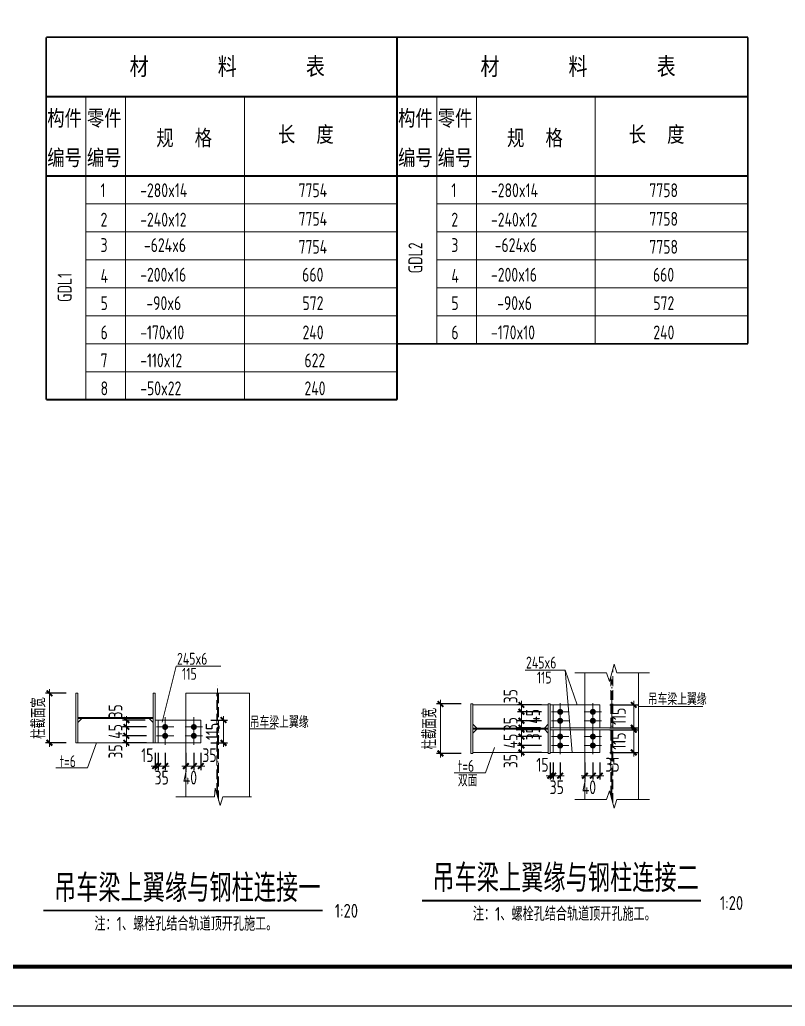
# Model space of a CAD drawing. Extents: x -2746917 to -971774, y -3334247 to -3250358.
# Drawn here: x -1356641 to -1337332, y -3316173 to -3291278 of the extents above; entities that cross this region are included whole.
import ezdxf

# ---------------------------------------------------------------- set-up
doc = ezdxf.new("R2010")
doc.units = 0
doc.header["$LTSCALE"] = 1000
doc.header["$MEASUREMENT"] = 0
doc.header["$PDMODE"] = 35
doc.linetypes.add('DASH', pattern=[0.35, 0.25, -0.1])
doc.linetypes.add('DOTE', pattern=[2.42, 2, -0.2, 0.02, -0.2])
doc.layers.get('0').update_dxf_attribs({"linetype": 'CONTINUOUS'})
doc.layers.get('Defpoints').update_dxf_attribs({"linetype": 'CONTINUOUS'})
for name, color, linetype in [('AXIS', 253, 'DOTE'), ('BEAM_CON', 4, 'CONTINUOUS'), ('COLU', 7, 'CONTINUOUS'), ('DIM', 3, 'CONTINUOUS'), ('NUM', 7, 'CONTINUOUS'), ('PUB_TITLE', 4, 'CONTINUOUS'), ('TEXT', 7, 'CONTINUOUS'), ('THIN', 7, 'CONTINUOUS'), ('轴线__尺寸数字', 4, 'CONTINUOUS')]:
    doc.layers.add(name, color=color, linetype=linetype)
doc.layers.add('yichutu', color=7, linetype='CONTINUOUS', true_color=0xffffff, plot=False)
doc.styles.add('TSSD_Dimension', font='tssdeng.shx', dxfattribs={"width": 0.75, "bigfont": 'Hztxt.shx'})
doc.styles.add('TSSD_Label', font='tssdeng.shx', dxfattribs={"width": 0.75, "bigfont": 'hztxt.shx'})
doc.styles.add('TSSD_Rein', font='Tssdeng.shx', dxfattribs={"width": 0.75, "bigfont": 'hztxt.shx'})
doc.dimstyles.new('TSSD_20_100', dxfattribs={"dimtxt": 350, "dimasz": 100, "dimexe": 100, "dimexo": 250, "dimgap": 100, "dimtad": 1, "dimdec": 0, "dimlfac": 0.2, "dimzin": 0, "dimdsep": 46, "dimtxsty": 'TSSD_Dimension', "dimblk": 'ARCHTICK', "dimcen": 0, "dimdle": 100, "dimclrt": 7, "dimadec": 0, "dimazin": 0, "dimtfac": 1, "dimtdec": 0, "dimtix": 1, "dimtmove": 2, "dimatfit": 3, "dimfxl": 1, "dimtolj": 1, "dimtzin": 0, "dimlwd": 5, "dimarcsym": 0})

# ---------------------------------------------------------------- blocks, each defined once
blk = doc.blocks.new('A$C5F4B3826')
at = {"layer": 'AXIS', "linetype": 'DOTE', "lineweight": 5, "ltscale": 2}
for p, q in [((-27, -219), (-27, 251)), ((194, 3), (-247, 3))]:
    blk.add_line(p, q, dxfattribs=at)
at = {"layer": 'COLU', "lineweight": 5, "const_width": 75}
blk.add_lwpolyline([(-27, 40, -1), (-27, -35, -1)], format="xyb", close=True, dxfattribs=at)
blk = doc.blocks.new('_ArchTick')
at = {"color": 0, "const_width": 0.5}
blk.add_lwpolyline([(-0.71, -0.71), (0.71, 0.71)], dxfattribs=at)
blk = doc.blocks.new('*D204')
at = {"layer": 'Defpoints', "color": 0}
for p in [(-1353224, -3308950), (-1353951, -3309125), (-1353194, -3309125)]:
    blk.add_point(p, dxfattribs=at)
at = {"layer": 'DIM', "color": 0, "lineweight": -2}
for p, q in [((-1353474, -3308950), (-1354051, -3308950)), ((-1353444, -3309125), (-1354051, -3309125))]:
    blk.add_line(p, q, dxfattribs=at)
at = {"layer": 'DIM', "color": 0, "lineweight": 5}
for p, q in [((-1353951, -3308950), (-1353951, -3308850)), ((-1353951, -3308950), (-1353951, -3309125)), ((-1353951, -3309125), (-1353951, -3309225))]:
    blk.add_line(p, q, dxfattribs=at)
at = {"layer": 'DIM', "color": 0, "lineweight": 5, "xscale": 100, "yscale": 100, "zscale": 100}
for p, rotation in [((-1353951, -3308950), 270), ((-1353951, -3309125), 90)]:
    blk.add_blockref('_ArchTick', p, dxfattribs=dict(at, rotation=rotation))
at = {"layer": 'DIM', "color": 7, "lineweight": 5, "insert": (-1354226, -3308732), "char_height": 350, "attachment_point": 5, "rotation": 90, "style": 'TSSD_Dimension'}
blk.add_mtext('\\A1;35', dxfattribs=at)
blk = doc.blocks.new('*D205')
at = {"layer": 'Defpoints', "color": 0}
for p in [(-1353194, -3309125), (-1353951, -3309350), (-1353194, -3309350)]:
    blk.add_point(p, dxfattribs=at)
at = {"layer": 'DIM', "color": 0, "lineweight": 5}
blk.add_line((-1353951, -3309025), (-1353951, -3309450), dxfattribs=at)
at = {"layer": 'DIM', "color": 0, "lineweight": -2}
for p, q in [((-1353444, -3309125), (-1354051, -3309125)), ((-1353444, -3309350), (-1354051, -3309350))]:
    blk.add_line(p, q, dxfattribs=at)
at = {"layer": 'DIM', "color": 0, "lineweight": 5, "xscale": 100, "yscale": 100, "zscale": 100}
for p, rotation in [((-1353951, -3309125), 90), ((-1353951, -3309350), 270)]:
    blk.add_blockref('_ArchTick', p, dxfattribs=dict(at, rotation=rotation))
at = {"layer": 'DIM', "color": 7, "lineweight": 5, "insert": (-1354226, -3309238), "char_height": 350, "attachment_point": 5, "rotation": 90, "style": 'TSSD_Dimension'}
blk.add_mtext('\\A1;45', dxfattribs=at)
blk = doc.blocks.new('*D206')
at = {"layer": 'Defpoints', "color": 0}
for p in [(-1353951, -3309525), (-1353194, -3309350), (-1353194, -3309525)]:
    blk.add_point(p, dxfattribs=at)
at = {"layer": 'DIM', "color": 0, "lineweight": 5}
for p, q in [((-1353951, -3309350), (-1353951, -3309250)), ((-1353951, -3309350), (-1353951, -3309525)), ((-1353951, -3309525), (-1353951, -3309625))]:
    blk.add_line(p, q, dxfattribs=at)
at = {"layer": 'DIM', "color": 0, "lineweight": -2}
for p, q in [((-1353444, -3309350), (-1354051, -3309350)), ((-1353444, -3309525), (-1354051, -3309525))]:
    blk.add_line(p, q, dxfattribs=at)
at = {"layer": 'DIM', "color": 0, "lineweight": 5, "xscale": 100, "yscale": 100, "zscale": 100}
for p, rotation in [((-1353951, -3309350), 270), ((-1353951, -3309525), 90)]:
    blk.add_blockref('_ArchTick', p, dxfattribs=dict(at, rotation=rotation))
at = {"layer": 'DIM', "color": 7, "lineweight": 5, "insert": (-1354226, -3309743), "char_height": 350, "attachment_point": 5, "rotation": 90, "style": 'TSSD_Dimension'}
blk.add_mtext('\\A1;35', dxfattribs=at)
blk = doc.blocks.new('*D207')
at = {"layer": 'Defpoints', "color": 0}
for p in [(-1353224, -3309525), (-1353149, -3309525), (-1353149, -3310111)]:
    blk.add_point(p, dxfattribs=at)
at = {"layer": 'DIM', "color": 0, "lineweight": -2}
for p, q in [((-1353224, -3309775), (-1353224, -3310211)), ((-1353149, -3309775), (-1353149, -3310211))]:
    blk.add_line(p, q, dxfattribs=at)
at = {"layer": 'DIM', "color": 0, "lineweight": 5}
for p, q in [((-1353224, -3310111), (-1353324, -3310111)), ((-1353224, -3310111), (-1353149, -3310111)), ((-1353149, -3310111), (-1353049, -3310111))]:
    blk.add_line(p, q, dxfattribs=at)
at = {"layer": 'DIM', "color": 0, "lineweight": 5, "xscale": 100, "yscale": 100, "zscale": 100}
blk.add_blockref('_ArchTick', (-1353224, -3310111), dxfattribs=at)
at = {"layer": 'DIM', "color": 0, "lineweight": 5, "xscale": 100, "yscale": 100, "zscale": 100, "rotation": 180}
blk.add_blockref('_ArchTick', (-1353149, -3310111), dxfattribs=at)
at = {"layer": 'DIM', "color": 7, "lineweight": 5, "insert": (-1353422, -3309836), "char_height": 350, "attachment_point": 5, "style": 'TSSD_Dimension'}
blk.add_mtext('\\A1;15', dxfattribs=at)
blk = doc.blocks.new('*D208')
at = {"layer": 'Defpoints', "color": 0}
for p in [(-1353149, -3309525), (-1352974, -3309525), (-1352974, -3310111)]:
    blk.add_point(p, dxfattribs=at)
at = {"layer": 'DIM', "color": 0, "lineweight": -2}
for p, q in [((-1353149, -3309775), (-1353149, -3310211)), ((-1352974, -3309775), (-1352974, -3310211))]:
    blk.add_line(p, q, dxfattribs=at)
at = {"layer": 'DIM', "color": 0, "lineweight": 5}
for p, q in [((-1353149, -3310111), (-1353249, -3310111)), ((-1353149, -3310111), (-1352974, -3310111)), ((-1352974, -3310111), (-1352874, -3310111))]:
    blk.add_line(p, q, dxfattribs=at)
at = {"layer": 'DIM', "color": 0, "lineweight": 5, "xscale": 100, "yscale": 100, "zscale": 100}
blk.add_blockref('_ArchTick', (-1353149, -3310111), dxfattribs=at)
at = {"layer": 'DIM', "color": 0, "lineweight": 5, "xscale": 100, "yscale": 100, "zscale": 100, "rotation": 180}
blk.add_blockref('_ArchTick', (-1352974, -3310111), dxfattribs=at)
at = {"layer": 'DIM', "color": 7, "lineweight": 5, "insert": (-1353061, -3310402), "char_height": 350, "attachment_point": 5, "style": 'TSSD_Dimension'}
blk.add_mtext('\\A1;35', dxfattribs=at)
blk = doc.blocks.new('*D209')
at = {"layer": 'Defpoints', "color": 0}
for p in [(-1352249, -3309525), (-1352074, -3309525), (-1352074, -3310111)]:
    blk.add_point(p, dxfattribs=at)
at = {"layer": 'DIM', "color": 0, "lineweight": -2}
for p, q in [((-1352249, -3309775), (-1352249, -3310211)), ((-1352074, -3309775), (-1352074, -3310211))]:
    blk.add_line(p, q, dxfattribs=at)
at = {"layer": 'DIM', "color": 0, "lineweight": 5}
for p, q in [((-1352249, -3310111), (-1352349, -3310111)), ((-1352249, -3310111), (-1352074, -3310111)), ((-1352074, -3310111), (-1351974, -3310111))]:
    blk.add_line(p, q, dxfattribs=at)
at = {"layer": 'DIM', "color": 0, "lineweight": 5, "xscale": 100, "yscale": 100, "zscale": 100}
blk.add_blockref('_ArchTick', (-1352249, -3310111), dxfattribs=at)
at = {"layer": 'DIM', "color": 0, "lineweight": 5, "xscale": 100, "yscale": 100, "zscale": 100, "rotation": 180}
blk.add_blockref('_ArchTick', (-1352074, -3310111), dxfattribs=at)
at = {"layer": 'DIM', "color": 7, "lineweight": 5, "insert": (-1351855, -3309836), "char_height": 350, "attachment_point": 5, "style": 'TSSD_Dimension'}
blk.add_mtext('\\A1;35', dxfattribs=at)
blk = doc.blocks.new('*D210')
at = {"layer": 'Defpoints', "color": 0}
for p in [(-1352074, -3308950), (-1352074, -3309525), (-1351500, -3309525)]:
    blk.add_point(p, dxfattribs=at)
at = {"layer": 'DIM', "color": 0, "lineweight": -2}
for p, q in [((-1351824, -3308950), (-1351400, -3308950)), ((-1351824, -3309525), (-1351400, -3309525))]:
    blk.add_line(p, q, dxfattribs=at)
at = {"layer": 'DIM', "color": 0, "lineweight": 5}
blk.add_line((-1351500, -3308850), (-1351500, -3309625), dxfattribs=at)
at = {"layer": 'DIM', "color": 0, "lineweight": 5, "xscale": 100, "yscale": 100, "zscale": 100}
for p, rotation in [((-1351500, -3308950), 90), ((-1351500, -3309525), 270)]:
    blk.add_blockref('_ArchTick', p, dxfattribs=dict(at, rotation=rotation))
at = {"layer": 'DIM', "color": 7, "lineweight": 5, "insert": (-1351775, -3309238), "char_height": 350, "attachment_point": 5, "rotation": 90, "style": 'TSSD_Dimension'}
blk.add_mtext('\\A1;115', dxfattribs=at)
blk = doc.blocks.new('*D211')
at = {"layer": 'Defpoints', "color": 0}
for p in [(-1343259, -3309768), (-1343184, -3309768), (-1343184, -3310354)]:
    blk.add_point(p, dxfattribs=at)
at = {"layer": 'DIM', "color": 0, "lineweight": -2}
for p, q in [((-1343259, -3310018), (-1343259, -3310454)), ((-1343184, -3310018), (-1343184, -3310454))]:
    blk.add_line(p, q, dxfattribs=at)
at = {"layer": 'DIM', "color": 0, "lineweight": 5}
for p, q in [((-1343259, -3310354), (-1343359, -3310354)), ((-1343259, -3310354), (-1343184, -3310354)), ((-1343184, -3310354), (-1343084, -3310354))]:
    blk.add_line(p, q, dxfattribs=at)
at = {"layer": 'DIM', "color": 0, "lineweight": 5, "xscale": 100, "yscale": 100, "zscale": 100}
blk.add_blockref('_ArchTick', (-1343259, -3310354), dxfattribs=at)
at = {"layer": 'DIM', "color": 0, "lineweight": 5, "xscale": 100, "yscale": 100, "zscale": 100, "rotation": 180}
blk.add_blockref('_ArchTick', (-1343184, -3310354), dxfattribs=at)
at = {"layer": 'DIM', "color": 7, "lineweight": 5, "insert": (-1343457, -3310079), "char_height": 350, "attachment_point": 5, "style": 'TSSD_Dimension'}
blk.add_mtext('\\A1;15', dxfattribs=at)
blk = doc.blocks.new('*D212')
at = {"layer": 'Defpoints', "color": 0}
for p in [(-1343184, -3309768), (-1343009, -3309768), (-1343009, -3310354)]:
    blk.add_point(p, dxfattribs=at)
at = {"layer": 'DIM', "color": 0, "lineweight": -2}
for p, q in [((-1343184, -3310018), (-1343184, -3310454)), ((-1343009, -3310018), (-1343009, -3310454))]:
    blk.add_line(p, q, dxfattribs=at)
at = {"layer": 'DIM', "color": 0, "lineweight": 5}
for p, q in [((-1343184, -3310354), (-1343284, -3310354)), ((-1343184, -3310354), (-1343009, -3310354)), ((-1343009, -3310354), (-1342909, -3310354))]:
    blk.add_line(p, q, dxfattribs=at)
at = {"layer": 'DIM', "color": 0, "lineweight": 5, "xscale": 100, "yscale": 100, "zscale": 100}
blk.add_blockref('_ArchTick', (-1343184, -3310354), dxfattribs=at)
at = {"layer": 'DIM', "color": 0, "lineweight": 5, "xscale": 100, "yscale": 100, "zscale": 100, "rotation": 180}
blk.add_blockref('_ArchTick', (-1343009, -3310354), dxfattribs=at)
at = {"layer": 'DIM', "color": 7, "lineweight": 5, "insert": (-1343096, -3310645), "char_height": 350, "attachment_point": 5, "style": 'TSSD_Dimension'}
blk.add_mtext('\\A1;35', dxfattribs=at)
blk = doc.blocks.new('*D213')
at = {"layer": 'Defpoints', "color": 0}
for p in [(-1342384, -3309768), (-1342184, -3309768), (-1342184, -3310354)]:
    blk.add_point(p, dxfattribs=at)
at = {"layer": 'DIM', "color": 0, "lineweight": -2}
for p, q in [((-1342384, -3310018), (-1342384, -3310454)), ((-1342184, -3310018), (-1342184, -3310454))]:
    blk.add_line(p, q, dxfattribs=at)
at = {"layer": 'DIM', "color": 0, "lineweight": 5}
blk.add_line((-1342484, -3310354), (-1342084, -3310354), dxfattribs=at)
at = {"layer": 'DIM', "color": 0, "lineweight": 5, "xscale": 100, "yscale": 100, "zscale": 100, "rotation": 180}
blk.add_blockref('_ArchTick', (-1342384, -3310354), dxfattribs=at)
at = {"layer": 'DIM', "color": 0, "lineweight": 5, "xscale": 100, "yscale": 100, "zscale": 100}
blk.add_blockref('_ArchTick', (-1342184, -3310354), dxfattribs=at)
at = {"layer": 'DIM', "color": 7, "lineweight": 5, "insert": (-1342284, -3310645), "char_height": 350, "attachment_point": 5, "style": 'TSSD_Dimension'}
blk.add_mtext('\\A1;40', dxfattribs=at)
blk = doc.blocks.new('*D214')
at = {"layer": 'Defpoints', "color": 0}
for p in [(-1342184, -3309768), (-1342009, -3309768), (-1342009, -3310354)]:
    blk.add_point(p, dxfattribs=at)
at = {"layer": 'DIM', "color": 0, "lineweight": -2}
for p, q in [((-1342184, -3310018), (-1342184, -3310454)), ((-1342009, -3310018), (-1342009, -3310454))]:
    blk.add_line(p, q, dxfattribs=at)
at = {"layer": 'DIM', "color": 0, "lineweight": 5}
for p, q in [((-1342184, -3310354), (-1342284, -3310354)), ((-1342184, -3310354), (-1342009, -3310354)), ((-1342009, -3310354), (-1341909, -3310354))]:
    blk.add_line(p, q, dxfattribs=at)
at = {"layer": 'DIM', "color": 0, "lineweight": 5, "xscale": 100, "yscale": 100, "zscale": 100}
blk.add_blockref('_ArchTick', (-1342184, -3310354), dxfattribs=at)
at = {"layer": 'DIM', "color": 0, "lineweight": 5, "xscale": 100, "yscale": 100, "zscale": 100, "rotation": 180}
blk.add_blockref('_ArchTick', (-1342009, -3310354), dxfattribs=at)
at = {"layer": 'DIM', "color": 7, "lineweight": 5, "insert": (-1341690, -3310079), "char_height": 350, "attachment_point": 5, "style": 'TSSD_Dimension'}
blk.add_mtext('\\A1;35', dxfattribs=at)
blk = doc.blocks.new('*D215')
at = {"layer": 'Defpoints', "color": 0}
for p in [(-1343986, -3308968), (-1343229, -3308968), (-1343259, -3309143)]:
    blk.add_point(p, dxfattribs=at)
at = {"layer": 'DIM', "color": 0, "lineweight": -2}
for p, q in [((-1343479, -3308968), (-1344086, -3308968)), ((-1343509, -3309143), (-1344086, -3309143))]:
    blk.add_line(p, q, dxfattribs=at)
at = {"layer": 'DIM', "color": 0, "lineweight": 5}
for p, q in [((-1343986, -3308968), (-1343986, -3308868)), ((-1343986, -3309143), (-1343986, -3308968)), ((-1343986, -3309143), (-1343986, -3309243))]:
    blk.add_line(p, q, dxfattribs=at)
at = {"layer": 'DIM', "color": 0, "lineweight": 5, "xscale": 100, "yscale": 100, "zscale": 100}
for p, rotation in [((-1343986, -3308968), 270), ((-1343986, -3309143), 90)]:
    blk.add_blockref('_ArchTick', p, dxfattribs=dict(at, rotation=rotation))
at = {"layer": 'DIM', "color": 7, "lineweight": 5, "insert": (-1344261, -3309056), "char_height": 350, "attachment_point": 5, "rotation": 90, "style": 'TSSD_Dimension'}
blk.add_mtext('\\A1;35', dxfattribs=at)
blk = doc.blocks.new('*D216')
at = {"layer": 'Defpoints', "color": 0}
for p in [(-1343986, -3308743), (-1343229, -3308743), (-1343229, -3308968)]:
    blk.add_point(p, dxfattribs=at)
at = {"layer": 'DIM', "color": 0, "lineweight": -2}
for p, q in [((-1343479, -3308743), (-1344086, -3308743)), ((-1343479, -3308968), (-1344086, -3308968))]:
    blk.add_line(p, q, dxfattribs=at)
at = {"layer": 'DIM', "color": 0, "lineweight": 5}
blk.add_line((-1343986, -3309068), (-1343986, -3308643), dxfattribs=at)
at = {"layer": 'DIM', "color": 0, "lineweight": 5, "xscale": 100, "yscale": 100, "zscale": 100}
for p, rotation in [((-1343986, -3308743), 90), ((-1343986, -3308968), 270)]:
    blk.add_blockref('_ArchTick', p, dxfattribs=dict(at, rotation=rotation))
at = {"layer": 'DIM', "color": 7, "lineweight": 5, "insert": (-1343694, -3308856), "char_height": 350, "attachment_point": 5, "rotation": 90, "style": 'TSSD_Dimension'}
blk.add_mtext('\\A1;45', dxfattribs=at)
blk = doc.blocks.new('*D217')
at = {"layer": 'Defpoints', "color": 0}
for p in [(-1343986, -3308568), (-1343229, -3308568), (-1343229, -3308743)]:
    blk.add_point(p, dxfattribs=at)
at = {"layer": 'DIM', "color": 0, "lineweight": -2}
for p, q in [((-1343479, -3308568), (-1344086, -3308568)), ((-1343479, -3308743), (-1344086, -3308743))]:
    blk.add_line(p, q, dxfattribs=at)
at = {"layer": 'DIM', "color": 0, "lineweight": 5}
for p, q in [((-1343986, -3308568), (-1343986, -3308468)), ((-1343986, -3308743), (-1343986, -3308568)), ((-1343986, -3308743), (-1343986, -3308843))]:
    blk.add_line(p, q, dxfattribs=at)
at = {"layer": 'DIM', "color": 0, "lineweight": 5, "xscale": 100, "yscale": 100, "zscale": 100}
for p, rotation in [((-1343986, -3308568), 270), ((-1343986, -3308743), 90)]:
    blk.add_blockref('_ArchTick', p, dxfattribs=dict(at, rotation=rotation))
at = {"layer": 'DIM', "color": 7, "lineweight": 5, "insert": (-1344261, -3308350), "char_height": 350, "attachment_point": 5, "rotation": 90, "style": 'TSSD_Dimension'}
blk.add_mtext('\\A1;35', dxfattribs=at)
blk = doc.blocks.new('*D218')
at = {"layer": 'Defpoints', "color": 0}
for p in [(-1343259, -3309193), (-1343986, -3309368), (-1343229, -3309368)]:
    blk.add_point(p, dxfattribs=at)
at = {"layer": 'DIM', "color": 0, "lineweight": -2}
for p, q in [((-1343509, -3309193), (-1344086, -3309193)), ((-1343479, -3309368), (-1344086, -3309368))]:
    blk.add_line(p, q, dxfattribs=at)
at = {"layer": 'DIM', "color": 0, "lineweight": 5}
for p, q in [((-1343986, -3309193), (-1343986, -3309093)), ((-1343986, -3309193), (-1343986, -3309368)), ((-1343986, -3309368), (-1343986, -3309468))]:
    blk.add_line(p, q, dxfattribs=at)
at = {"layer": 'DIM', "color": 0, "lineweight": 5, "xscale": 100, "yscale": 100, "zscale": 100}
for p, rotation in [((-1343986, -3309193), 270), ((-1343986, -3309368), 90)]:
    blk.add_blockref('_ArchTick', p, dxfattribs=dict(at, rotation=rotation))
at = {"layer": 'DIM', "color": 7, "lineweight": 5, "insert": (-1343694, -3309281), "char_height": 350, "attachment_point": 5, "rotation": 90, "style": 'TSSD_Dimension'}
blk.add_mtext('\\A1;35', dxfattribs=at)
blk = doc.blocks.new('*D219')
at = {"layer": 'Defpoints', "color": 0}
for p in [(-1343229, -3309368), (-1343986, -3309593), (-1343229, -3309593)]:
    blk.add_point(p, dxfattribs=at)
at = {"layer": 'DIM', "color": 0, "lineweight": 5}
blk.add_line((-1343986, -3309268), (-1343986, -3309693), dxfattribs=at)
at = {"layer": 'DIM', "color": 0, "lineweight": -2}
for p, q in [((-1343479, -3309368), (-1344086, -3309368)), ((-1343479, -3309593), (-1344086, -3309593))]:
    blk.add_line(p, q, dxfattribs=at)
at = {"layer": 'DIM', "color": 0, "lineweight": 5, "xscale": 100, "yscale": 100, "zscale": 100}
for p, rotation in [((-1343986, -3309368), 90), ((-1343986, -3309593), 270)]:
    blk.add_blockref('_ArchTick', p, dxfattribs=dict(at, rotation=rotation))
at = {"layer": 'DIM', "color": 7, "lineweight": 5, "insert": (-1344261, -3309481), "char_height": 350, "attachment_point": 5, "rotation": 90, "style": 'TSSD_Dimension'}
blk.add_mtext('\\A1;45', dxfattribs=at)
blk = doc.blocks.new('*D220')
at = {"layer": 'Defpoints', "color": 0}
for p in [(-1343986, -3309768), (-1343229, -3309593), (-1343229, -3309768)]:
    blk.add_point(p, dxfattribs=at)
at = {"layer": 'DIM', "color": 0, "lineweight": 5}
for p, q in [((-1343986, -3309593), (-1343986, -3309493)), ((-1343986, -3309593), (-1343986, -3309768)), ((-1343986, -3309768), (-1343986, -3309868))]:
    blk.add_line(p, q, dxfattribs=at)
at = {"layer": 'DIM', "color": 0, "lineweight": -2}
for p, q in [((-1343479, -3309593), (-1344086, -3309593)), ((-1343479, -3309768), (-1344086, -3309768))]:
    blk.add_line(p, q, dxfattribs=at)
at = {"layer": 'DIM', "color": 0, "lineweight": 5, "xscale": 100, "yscale": 100, "zscale": 100}
for p, rotation in [((-1343986, -3309593), 270), ((-1343986, -3309768), 90)]:
    blk.add_blockref('_ArchTick', p, dxfattribs=dict(at, rotation=rotation))
at = {"layer": 'DIM', "color": 7, "lineweight": 5, "insert": (-1344261, -3309986), "char_height": 350, "attachment_point": 5, "rotation": 90, "style": 'TSSD_Dimension'}
blk.add_mtext('\\A1;35', dxfattribs=at)
blk = doc.blocks.new('*D221')
at = {"layer": 'Defpoints', "color": 0}
for p in [(-1342009, -3308568), (-1342009, -3309143), (-1341154, -3309143)]:
    blk.add_point(p, dxfattribs=at)
at = {"layer": 'DIM', "color": 0, "lineweight": -2}
for p, q in [((-1341759, -3308568), (-1341054, -3308568)), ((-1341759, -3309143), (-1341054, -3309143))]:
    blk.add_line(p, q, dxfattribs=at)
at = {"layer": 'DIM', "color": 0, "lineweight": 5}
blk.add_line((-1341154, -3308468), (-1341154, -3309243), dxfattribs=at)
at = {"layer": 'DIM', "color": 0, "lineweight": 5, "xscale": 100, "yscale": 100, "zscale": 100}
for p, rotation in [((-1341154, -3308568), 90), ((-1341154, -3309143), 270)]:
    blk.add_blockref('_ArchTick', p, dxfattribs=dict(at, rotation=rotation))
at = {"layer": 'DIM', "color": 7, "lineweight": 5, "insert": (-1341529, -3308856), "char_height": 350, "attachment_point": 5, "rotation": 90, "style": 'TSSD_Dimension'}
blk.add_mtext('\\A1;115', dxfattribs=at)
blk = doc.blocks.new('*D222')
at = {"layer": 'Defpoints', "color": 0}
for p in [(-1342009, -3309193), (-1342009, -3309768), (-1341154, -3309768)]:
    blk.add_point(p, dxfattribs=at)
at = {"layer": 'DIM', "color": 0, "lineweight": -2}
for p, q in [((-1341759, -3309193), (-1341054, -3309193)), ((-1341759, -3309768), (-1341054, -3309768))]:
    blk.add_line(p, q, dxfattribs=at)
at = {"layer": 'DIM', "color": 0, "lineweight": 5}
blk.add_line((-1341154, -3309093), (-1341154, -3309868), dxfattribs=at)
at = {"layer": 'DIM', "color": 0, "lineweight": 5, "xscale": 100, "yscale": 100, "zscale": 100}
for p, rotation in [((-1341154, -3309193), 90), ((-1341154, -3309768), 270)]:
    blk.add_blockref('_ArchTick', p, dxfattribs=dict(at, rotation=rotation))
at = {"layer": 'DIM', "color": 7, "lineweight": 5, "insert": (-1341529, -3309481), "char_height": 350, "attachment_point": 5, "rotation": 90, "style": 'TSSD_Dimension'}
blk.add_mtext('\\A1;115', dxfattribs=at)
blk = doc.blocks.new('*D223')
at = {"layer": 'Defpoints', "color": 0}
for p in [(-1345259, -3308543), (-1346028, -3309793), (-1345259, -3309793)]:
    blk.add_point(p, dxfattribs=at)
at = {"layer": 'DIM', "color": 0, "lineweight": -2}
for p, q in [((-1345509, -3308543), (-1346128, -3308543)), ((-1345509, -3309793), (-1346128, -3309793))]:
    blk.add_line(p, q, dxfattribs=at)
at = {"layer": 'DIM', "color": 0, "lineweight": 5}
blk.add_line((-1346028, -3308443), (-1346028, -3309893), dxfattribs=at)
at = {"layer": 'DIM', "color": 0, "lineweight": 5, "xscale": 100, "yscale": 100, "zscale": 100}
for p, rotation in [((-1346028, -3308543), 90), ((-1346028, -3309793), 270)]:
    blk.add_blockref('_ArchTick', p, dxfattribs=dict(at, rotation=rotation))
at = {"layer": 'DIM', "color": 7, "lineweight": 5, "insert": (-1346303, -3309168), "char_height": 350, "attachment_point": 5, "rotation": 90, "style": 'TSSD_Dimension'}
blk.add_mtext('\\A1;柱截面宽', dxfattribs=at)
blk = doc.blocks.new('*D224')
at = {"layer": 'Defpoints', "color": 0}
for p in [(-1355224, -3308275), (-1355892, -3309525), (-1355224, -3309525)]:
    blk.add_point(p, dxfattribs=at)
at = {"layer": 'DIM', "color": 0, "lineweight": -2}
for p, q in [((-1355474, -3308275), (-1355992, -3308275)), ((-1355474, -3309525), (-1355992, -3309525))]:
    blk.add_line(p, q, dxfattribs=at)
at = {"layer": 'DIM', "color": 0, "lineweight": 5}
blk.add_line((-1355892, -3308175), (-1355892, -3309625), dxfattribs=at)
at = {"layer": 'DIM', "color": 0, "lineweight": 5, "xscale": 100, "yscale": 100, "zscale": 100}
for p, rotation in [((-1355892, -3308275), 90), ((-1355892, -3309525), 270)]:
    blk.add_blockref('_ArchTick', p, dxfattribs=dict(at, rotation=rotation))
at = {"layer": 'DIM', "color": 7, "lineweight": 5, "insert": (-1356167, -3308900), "char_height": 350, "attachment_point": 5, "rotation": 90, "style": 'TSSD_Dimension'}
blk.add_mtext('\\A1;柱截面宽', dxfattribs=at)
blk = doc.blocks.new('*D225')
at = {"layer": 'Defpoints', "color": 0}
for p in [(-1352449, -3309525), (-1352249, -3309525), (-1352449, -3310111)]:
    blk.add_point(p, dxfattribs=at)
at = {"layer": 'DIM', "color": 0, "lineweight": -2}
for p, q in [((-1352449, -3309775), (-1352449, -3310211)), ((-1352249, -3309775), (-1352249, -3310211))]:
    blk.add_line(p, q, dxfattribs=at)
at = {"layer": 'DIM', "color": 0, "lineweight": 5}
blk.add_line((-1352149, -3310111), (-1352549, -3310111), dxfattribs=at)
at = {"layer": 'DIM', "color": 0, "lineweight": 5, "xscale": 100, "yscale": 100, "zscale": 100, "rotation": 180}
blk.add_blockref('_ArchTick', (-1352449, -3310111), dxfattribs=at)
at = {"layer": 'DIM', "color": 0, "lineweight": 5, "xscale": 100, "yscale": 100, "zscale": 100}
blk.add_blockref('_ArchTick', (-1352249, -3310111), dxfattribs=at)
at = {"layer": 'DIM', "color": 7, "lineweight": 5, "insert": (-1352349, -3310402), "char_height": 350, "attachment_point": 5, "style": 'TSSD_Dimension'}
blk.add_mtext('\\A1;40', dxfattribs=at)
blk = doc.blocks.new('yct-891-420-89100-42000-100-2004.0')
at = {"layer": 'yichutu', "color": 7, "true_color": 0xffffff}
blk.add_lwpolyline([(0, 0), (0, 42000), (89100, 42000), (89100, 0)], close=True, dxfattribs=at)
blk = doc.blocks.new('A$C440D491C')
at = {"layer": 'PUB_TITLE'}
blk.add_lwpolyline([(0, 0), (0, 42000), (89100, 42000), (89100, 0)], close=True, dxfattribs=at)
at = {"layer": 'PUB_TITLE', "const_width": 100}
blk.add_lwpolyline([(88100, 1000), (88100, 41000), (713, 41000), (713, 1000), (88100, 1000)], dxfattribs=at)

msp = doc.modelspace()

# ---------------------------------------------------------------- linework, layer by layer
at = {"layer": 'AXIS', "lineweight": 5, "ltscale": 0.4}
for p, q in [((-1351648.66, -3310886.49), (-1351648.66, -3308066.79)), ((-1341708.79, -3310954.71), (-1341708.79, -3307925.79))]:
    msp.add_line(p, q, dxfattribs=at)
at = {"layer": 'BEAM_CON', "linetype": 'ByBlock', "lineweight": 5}
for p, q in [((-1342383.79, -3309193.16), (-1342383.79, -3307757.74)), ((-1341033.79, -3310954.71), (-1341033.79, -3307757.74)), ((-1352448.66, -3308950.15), (-1352448.66, -3308275.15)), ((-1350848.66, -3310886.49), (-1350848.66, -3308275.15)), ((-1352448.66, -3309954.98), (-1352448.66, -3309525.15)), ((-1342383.79, -3310197.99), (-1342383.79, -3309768.16))]:
    msp.add_line(p, q, dxfattribs=at)
at = {"layer": 'BEAM_CON', "lineweight": 5}
for p, q in [((-1342383.79, -3307757.74), (-1342383.79, -3310954.71)), ((-1341033.79, -3307757.74), (-1341033.79, -3309768.16)), ((-1352448.66, -3308275.15), (-1352448.66, -3310886.49)), ((-1350848.66, -3308275.15), (-1352448.66, -3308275.15)), ((-1350848.66, -3308275.15), (-1350848.66, -3309525.15)), ((-1343183.79, -3309143.16), (-1343183.79, -3308568.16)), ((-1355173.66, -3308885.15), (-1353273.66, -3308885.15)), ((-1355173.66, -3308915.15), (-1353273.66, -3308915.15)), ((-1355173.66, -3309015.15), (-1355073.66, -3308915.15)), ((-1353273.66, -3309015.15), (-1353373.66, -3308915.15)), ((-1353148.66, -3308950.15), (-1353148.66, -3309525.15)), ((-1345208.79, -3309053.16), (-1345108.79, -3309153.16)), ((-1343308.79, -3309053.16), (-1343408.79, -3309153.16)), ((-1345208.79, -3309153.16), (-1343308.79, -3309153.16)), ((-1345208.79, -3309183.16), (-1343308.79, -3309183.16)), ((-1345208.79, -3309283.16), (-1345108.79, -3309183.16)), ((-1343308.79, -3309283.16), (-1343408.79, -3309183.16)), ((-1343183.79, -3309193.16), (-1343183.79, -3309768.16)), ((-1342383.79, -3309143.16), (-1341033.79, -3309143.16)), ((-1342383.79, -3309193.16), (-1341033.79, -3309193.16))]:
    msp.add_line(p, q, dxfattribs=at)
at = {"layer": 'BEAM_CON', "linetype": 'DASH', "lineweight": 5}
for p, q in [((-1341683.79, -3309143.16), (-1341683.79, -3307666.08)), ((-1341733.79, -3309143.16), (-1341733.79, -3307849.41)), ((-1351673.66, -3310794.82), (-1351673.66, -3308275.15)), ((-1351623.66, -3310978.15), (-1351623.66, -3308275.15)), ((-1352448.66, -3308950.15), (-1352448.66, -3309525.15)), ((-1342383.79, -3309193.16), (-1342383.79, -3309768.16)), ((-1341733.79, -3310863.05), (-1341733.79, -3309193.16)), ((-1341683.79, -3311046.38), (-1341683.79, -3309193.16))]:
    msp.add_line(p, q, dxfattribs=at)
at = {"layer": 'BEAM_CON', "linetype": 'ByBlock', "lineweight": 9}
for p, q in [((-1355223.66, -3309525.15), (-1355223.66, -3308275.15)), ((-1355173.66, -3308275.15), (-1355223.66, -3308275.15)), ((-1355173.66, -3309525.15), (-1355173.66, -3308275.15)), ((-1353273.66, -3309525.15), (-1353273.66, -3308275.15)), ((-1353223.66, -3308275.15), (-1353273.66, -3308275.15)), ((-1353223.66, -3309525.15), (-1353223.66, -3308275.15)), ((-1345258.79, -3309793.16), (-1345258.79, -3308543.16)), ((-1345208.79, -3308543.16), (-1345258.79, -3308543.16)), ((-1345208.79, -3309793.16), (-1345208.79, -3308543.16)), ((-1343308.79, -3308568.16), (-1345208.79, -3308568.16)), ((-1343308.79, -3309793.16), (-1343308.79, -3308543.16)), ((-1343258.79, -3308543.16), (-1343308.79, -3308543.16)), ((-1343258.79, -3309793.16), (-1343258.79, -3308543.16)), ((-1343258.79, -3308568.16), (-1342008.79, -3308568.16)), ((-1342008.79, -3308568.16), (-1342008.79, -3309143.16)), ((-1353223.66, -3308950.15), (-1352073.66, -3308950.15)), ((-1352073.66, -3309525.15), (-1352073.66, -3308950.15)), ((-1343258.79, -3309143.16), (-1342008.79, -3309143.16)), ((-1343258.79, -3309193.16), (-1342008.79, -3309193.16)), ((-1342008.79, -3309768.16), (-1342008.79, -3309193.16)), ((-1355173.66, -3309525.15), (-1355223.66, -3309525.15)), ((-1353273.66, -3309525.15), (-1355173.66, -3309525.15)), ((-1353223.66, -3309525.15), (-1353273.66, -3309525.15)), ((-1353223.66, -3309525.15), (-1352073.66, -3309525.15)), ((-1345208.79, -3309793.16), (-1345258.79, -3309793.16)), ((-1343308.79, -3309768.16), (-1345208.79, -3309768.16)), ((-1343258.79, -3309793.16), (-1343308.79, -3309793.16)), ((-1343258.79, -3309768.16), (-1342008.79, -3309768.16))]:
    msp.add_line(p, q, dxfattribs=at)
at = {"layer": 'COLU', "lineweight": 5, "ltscale": 1.5}
msp.add_line((-1342880.23, -3307689.45), (-1342708.92, -3309768.16), dxfattribs=at)
at = {"layer": 'NUM', "const_width": 50}
msp.add_lwpolyline([(-1346496.3, -3313506.21), (-1339454.67, -3313506.21)], dxfattribs=at)
at = {"layer": 'NUM', "const_width": 50, "elevation": 0}
msp.add_lwpolyline([(-1356041.81, -3313756.2), (-1349000.17, -3313756.2)], dxfattribs=at)
at = {"layer": 'TEXT', "lineweight": 5}
for p, q in [((-1352695.03, -3307593.28), (-1353047.41, -3309000.15)), ((-1352695.03, -3307593.28), (-1351570.94, -3307593.28)), ((-1343891.69, -3307689.45), (-1342880.23, -3307689.45)), ((-1342880.23, -3307689.45), (-1342579.57, -3308568.16)), ((-1341033.79, -3308606.26), (-1339409.55, -3308606.26)), ((-1350848.66, -3309173.67), (-1350190.72, -3309173.67)), ((-1354708.5, -3309525.15), (-1354932.96, -3310159.55)), ((-1344664.3, -3309644.21), (-1344888.76, -3310278.61)), ((-1355731.32, -3310159.55), (-1354932.96, -3310159.55)), ((-1345687.11, -3310278.61), (-1344888.76, -3310278.61))]:
    msp.add_line(p, q, dxfattribs=at)
at = {"layer": 'THIN', "lineweight": 5}
for points in [[(-1342638.79, -3307757.74), (-1341838.79, -3307757.74), (-1341768.79, -3307977.74), (-1341648.79, -3307537.74), (-1341578.79, -3307757.74), (-1340753.79, -3307757.74)], [(-1342638.79, -3310954.71), (-1341838.79, -3310954.71), (-1341768.79, -3310734.71), (-1341648.79, -3311174.71), (-1341578.79, -3310954.71), (-1340753.79, -3310954.71)]]:
    msp.add_lwpolyline(points, dxfattribs=at)
at = {"layer": 'THIN', "lineweight": 5, "elevation": 0}
msp.add_lwpolyline([(-1352703.66, -3310886.49), (-1351728.66, -3310886.49), (-1351708.66, -3310666.49), (-1351588.66, -3311106.49), (-1351518.66, -3310886.49), (-1350793.66, -3310886.49)], dxfattribs=at)
at = {"layer": '轴线__尺寸数字', "lineweight": 9}
for p, q in [((-1354971.77, -3293220.19), (-1354971.77, -3294220.19)), ((-1353971.77, -3293220.19), (-1353971.77, -3294220.19)), ((-1350971.77, -3293220.19), (-1350971.77, -3294220.19)), ((-1346123.79, -3293220.19), (-1346123.79, -3294220.19)), ((-1345123.79, -3293220.19), (-1345123.79, -3294220.19)), ((-1342123.79, -3293220.19), (-1342123.79, -3294220.19)), ((-1354971.77, -3294220.19), (-1354971.77, -3295220.19)), ((-1353971.77, -3294220.19), (-1353971.77, -3295220.19)), ((-1350971.77, -3294220.19), (-1350971.77, -3295220.19)), ((-1346123.79, -3294220.19), (-1346123.79, -3295220.19)), ((-1345123.79, -3294220.19), (-1345123.79, -3295220.19)), ((-1342123.79, -3294220.19), (-1342123.79, -3295220.19)), ((-1355971.77, -3295220.19), (-1348971.77, -3295220.19)), ((-1354971.77, -3295220.19), (-1354971.77, -3300866.61)), ((-1353971.77, -3295220.19), (-1353971.77, -3300866.61)), ((-1350971.77, -3295220.19), (-1350971.77, -3300866.61)), ((-1347123.79, -3295220.19), (-1340123.79, -3295220.19)), ((-1346123.79, -3295220.19), (-1346123.79, -3299455.01)), ((-1345123.79, -3295220.19), (-1345123.79, -3299455.01)), ((-1342123.79, -3295220.19), (-1342123.79, -3299455.01)), ((-1354971.77, -3295926), (-1347123.79, -3295926)), ((-1346123.79, -3295926), (-1338275.81, -3295926)), ((-1354971.77, -3296631.8), (-1347123.79, -3296631.8)), ((-1346123.79, -3296631.8), (-1338275.81, -3296631.8)), ((-1354971.77, -3297337.6), (-1347123.79, -3297337.6)), ((-1346123.79, -3297337.6), (-1338275.81, -3297337.6)), ((-1354971.77, -3298043.4), (-1347123.79, -3298043.4)), ((-1346123.79, -3298043.4), (-1338275.81, -3298043.4)), ((-1354971.77, -3298749.2), (-1347123.79, -3298749.2)), ((-1346123.79, -3298749.2), (-1338275.81, -3298749.2)), ((-1354971.77, -3299455.01), (-1347123.79, -3299455.01)), ((-1346123.79, -3299455.01), (-1338275.81, -3299455.01)), ((-1346123.79, -3299455.01), (-1338275.81, -3299455.01)), ((-1346123.79, -3299455.01), (-1338275.81, -3299455.01)), ((-1346123.79, -3299455.01), (-1338275.81, -3299455.01)), ((-1354971.77, -3300160.81), (-1347123.79, -3300160.81)), ((-1354971.77, -3300866.61), (-1347123.79, -3300866.61)), ((-1354971.77, -3300866.61), (-1347123.79, -3300866.61)), ((-1354971.77, -3300866.61), (-1347123.79, -3300866.61))]:
    msp.add_line(p, q, dxfattribs=at)
at = {"layer": '轴线__尺寸数字', "const_width": 45}
for points in [[(-1355971.77, -3291720.19), (-1347123.79, -3291720.19)], [(-1355971.77, -3291720.19), (-1355971.77, -3293220.19)], [(-1347123.79, -3291720.19), (-1347123.79, -3300866.61)], [(-1347123.79, -3291720.19), (-1347123.79, -3293220.19)], [(-1347123.79, -3291720.19), (-1347123.79, -3293220.19)], [(-1347123.79, -3291720.19), (-1338275.81, -3291720.19)], [(-1347123.79, -3291720.19), (-1347123.79, -3293220.19)], [(-1338275.81, -3291720.19), (-1338275.81, -3299455.01)], [(-1338275.81, -3291720.19), (-1338275.81, -3293220.19)], [(-1338275.81, -3291720.19), (-1338275.81, -3293220.19)], [(-1355971.77, -3293220.19), (-1347123.79, -3293220.19)], [(-1355971.77, -3293220.19), (-1355971.77, -3294220.19)], [(-1347123.79, -3293220.19), (-1347123.79, -3294220.19)], [(-1347123.79, -3293220.19), (-1347123.79, -3294220.19)], [(-1347123.79, -3293220.19), (-1338275.81, -3293220.19)], [(-1347123.79, -3293220.19), (-1347123.79, -3294220.19)], [(-1338275.81, -3293220.19), (-1338275.81, -3294220.19)], [(-1338275.81, -3293220.19), (-1338275.81, -3294220.19)], [(-1355971.77, -3294220.19), (-1355971.77, -3295220.19)], [(-1347123.79, -3294220.19), (-1347123.79, -3295220.19)], [(-1347123.79, -3294220.19), (-1347123.79, -3295220.19)], [(-1347123.79, -3294220.19), (-1347123.79, -3295220.19)], [(-1338275.81, -3294220.19), (-1338275.81, -3295220.19)], [(-1338275.81, -3294220.19), (-1338275.81, -3295220.19)], [(-1355971.77, -3295220.19), (-1347123.79, -3295220.19)], [(-1355971.77, -3295220.19), (-1355971.77, -3300866.61)], [(-1347123.79, -3295220.19), (-1347123.79, -3300866.61)], [(-1347123.79, -3295220.19), (-1347123.79, -3299455.01)], [(-1347123.79, -3295220.19), (-1338275.81, -3295220.19)], [(-1347123.79, -3295220.19), (-1347123.79, -3299455.01)], [(-1338275.81, -3295220.19), (-1338275.81, -3299455.01)], [(-1338275.81, -3295220.19), (-1338275.81, -3299455.01)], [(-1347123.79, -3299455.01), (-1338275.81, -3299455.01)], [(-1355971.77, -3300866.61), (-1347123.79, -3300866.61)]]:
    msp.add_lwpolyline(points, dxfattribs=at)

# ---------------------------------------------------------------- block references
at = {"ltscale": 1.5}
msp.add_blockref('A$C440D491C', (-1403983.21, -3316173.05), dxfattribs=at)
at = {"layer": 'COLU', "lineweight": 5, "xscale": -1, "rotation": 180}
for p in [(-1342982.07, -3308740.58), (-1342157.07, -3308740.58), (-1342982.07, -3308965.58), (-1342157.07, -3308965.58)]:
    msp.add_blockref('A$C5F4B3826', p, dxfattribs=at)
at = {"layer": 'COLU', "lineweight": 5}
for p in [(-1352946.94, -3309127.74), (-1352221.94, -3309127.74), (-1352946.94, -3309352.74), (-1352221.94, -3309352.74), (-1342982.07, -3309370.74), (-1342157.07, -3309370.74), (-1342982.07, -3309595.74), (-1342157.07, -3309595.74)]:
    msp.add_blockref('A$C5F4B3826', p, dxfattribs=at)
at = {"layer": 'yichutu'}
msp.add_blockref('yct-891-420-89100-42000-100-2004.0', (-1403983.21, -3316173.05), dxfattribs=at)

# ---------------------------------------------------------------- texts
at = {"layer": 'TEXT', "lineweight": 9, "style": 'TSSD_Rein'}
for s, height, width, p in [('材      料      表', 500, 0.95749, (-1353868.67, -3292723.65)), ('材      料      表', 500, 0.95749, (-1345020.69, -3292723.65)), ('构件', 450, 0.9728, (-1355946.77, -3293999.85)), ('零件', 450, 0.9728, (-1354946.77, -3293999.85)), ('构件', 450, 0.9728, (-1347098.79, -3293999.85)), ('零件', 450, 0.9728, (-1346098.79, -3293999.85)), ('规  格', 450, 0.9728, (-1353196.77, -3294499.85)), ('长  度', 450, 0.9728, (-1350128.09, -3294411.21)), ('规  格', 450, 0.9728, (-1344348.79, -3294499.85)), ('长  度', 450, 0.9728, (-1341280.11, -3294411.21)), ('编号', 450, 0.9728, (-1355946.77, -3294999.85)), ('编号', 450, 0.9728, (-1354946.77, -3294999.85)), ('编号', 450, 0.9728, (-1347098.79, -3294999.85)), ('编号', 450, 0.9728, (-1346098.79, -3294999.85)), ('1', 350, 0.75, (-1354601.77, -3295755.99)), ('-280x14', 350, 0.75, (-1353601.77, -3295755.99)), ('7754', 350, 0.75, (-1349608.16, -3295755.99)), ('1', 350, 0.75, (-1345753.78, -3295755.99)), ('-280x14', 350, 0.75, (-1344753.78, -3295755.99)), ('7758', 350, 0.75, (-1340760.18, -3295755.99)), ('7754', 350, 0.75, (-1349608.16, -3296476.93)), ('7758', 350, 0.75, (-1340760.18, -3296476.93)), ('2', 350, 0.75, (-1354601.77, -3296497.32)), ('-240x12', 350, 0.75, (-1353601.77, -3296497.32)), ('2', 350, 0.75, (-1345753.78, -3296497.32)), ('-240x12', 350, 0.75, (-1344753.78, -3296497.32)), ('3', 350, 0.75, (-1354601.77, -3297139.82)), ('-624x6', 350, 0.75, (-1353507.56, -3297139.82)), ('7754', 350, 0.75, (-1349608.16, -3297182.73)), ('3', 350, 0.75, (-1345753.78, -3297139.82)), ('-624x6', 350, 0.75, (-1344659.58, -3297139.82)), ('7758', 350, 0.75, (-1340760.18, -3297182.73)), ('4', 350, 0.75, (-1354601.77, -3297918.04)), ('-200x16', 350, 0.75, (-1353601.77, -3297886.98)), ('660', 350, 0.75, (-1349516.41, -3297886.98)), ('4', 350, 0.75, (-1345753.78, -3297918.04)), ('-200x16', 350, 0.75, (-1344753.78, -3297886.98)), ('660', 350, 0.75, (-1340668.43, -3297886.98)), ('5', 350, 0.75, (-1354601.77, -3298604.62)), ('-90x6', 350, 0.75, (-1353446.04, -3298604.62)), ('572', 350, 0.75, (-1349507.98, -3298604.62)), ('5', 350, 0.75, (-1345753.78, -3298604.62)), ('-90x6', 350, 0.75, (-1344598.06, -3298604.62)), ('572', 350, 0.75, (-1340660, -3298604.62)), ('6', 350, 0.75, (-1354601.77, -3299343.01)), ('-170x10', 350, 0.75, (-1353601.77, -3299343.01)), ('240', 350, 0.75, (-1349507.98, -3299343.01)), ('6', 350, 0.75, (-1345753.78, -3299343.01)), ('-170x10', 350, 0.75, (-1344753.78, -3299343.01)), ('240', 350, 0.75, (-1340660, -3299343.01))]:
    msp.add_text(s, height=height, dxfattribs=dict(at, width=width)).set_placement(p)
at = {"layer": 'TEXT', "lineweight": 9, "style": 'TSSD_Rein', "width": 0.75}
for s, p in [('GDL2', (-1346485.54, -3297677.38)), ('GDL1', (-1355333.52, -3298400.11))]:
    msp.add_text(s, height=350, rotation=90, dxfattribs=at).set_placement(p)
at = {"layer": 'TEXT', "color": 1, "lineweight": 9, "style": 'TSSD_Rein', "width": 0.75}
for s, p in [('7', (-1354601.77, -3300048.81)), ('-110x12', (-1353601.77, -3300048.81)), ('622', (-1349458.95, -3300048.81)), ('8', (-1354601.77, -3300754.61)), ('-50x22', (-1353601.77, -3300754.61)), ('240', (-1349458.95, -3300754.61))]:
    msp.add_text(s, height=350, dxfattribs=at).set_placement(p)
at = {"layer": 'TEXT', "lineweight": 5}
for s, height, style, width, p in [('245x6', 300, 'TSSD_Rein', 0.75, (-1352673.97, -3307553.69, -48)), ('245x6', 300, 'TSSD_Rein', 0.75, (-1343870.62, -3307649.87, -48)), ('115', 300, 'TSSD_Rein', 0.75, (-1352547.64, -3307933.29, -48)), ('115', 300, 'TSSD_Rein', 0.75, (-1343597.88, -3308029.47, -48)), ('吊车梁上翼缘', 300, 'TSSD_Rein', 0.75, (-1340799.92, -3308573.94, -48)), ('吊车梁上翼缘', 300, 'TSSD_Rein', 0.75, (-1350839.79, -3309152.93, -48)), ('t=6', 300, 'TSSD_Rein', 0.75, (-1355633.47, -3310138.81, -48)), ('t=6', 300, 'TSSD_Rein', 0.75, (-1345589.26, -3310257.87, -48)), ('双面', 300, 'TSSD_Rein', 0.75, (-1345589.26, -3310623.91, -48)), ('吊车梁上翼缘与钢柱连接二', 700, 'TSSD_Label', 0.8, (-1346231.79, -3313291.61)), ('吊车梁上翼缘与钢柱连接一', 700, 'TSSD_Label', 0.8, (-1355777.29, -3313541.61)), ('1:20', 350, 'TSSD_Label', 0.8, (-1338979.66, -3313742.18)), ('1:20', 350, 'TSSD_Label', 0.8, (-1348693.99, -3313939.09)), ('注：1、螺栓孔结合轨道顶开孔施工。', 350, 'TSSD_Label', 0.8, (-1345211.57, -3314016.56)), ('注：1、螺栓孔结合轨道顶开孔施工。', 350, 'TSSD_Label', 0.8, (-1354757.07, -3314266.56))]:
    msp.add_text(s, height=height, dxfattribs=dict(at, style=style, width=width)).set_placement(p)

# ---------------------------------------------------------------- dimensions: what is measured, and where the dimension line sits
at = {"layer": 'DIM', "lineweight": 5}
for base, p1, p2, picture, middle in [((-1355892.46, -3309525.15), (-1355223.66, -3308275.15), (-1355223.66, -3309525.15), '*D224', (-1356167.46, -3308900.15)), ((-1346027.93, -3309793.16), (-1345258.79, -3308543.16), (-1345258.79, -3309793.16), '*D223', (-1346302.93, -3309168.16))]:
    dim = msp.add_linear_dim(base=base, p1=p1, p2=p2, angle=90, text='柱截面宽', dimstyle='TSSD_20_100', dxfattribs=at)
    dim.commit()
    dim.dimension.update_dxf_attribs({"geometry": picture, "text_midpoint": middle, "dimtype": 160})
for base, p1, p2, angle, picture, middle in [((-1343986, -3308568.16), (-1343229.31, -3308743.16), (-1343229.31, -3308568.16), 270, '*D217', (-1344261, -3308349.86)), ((-1353950.87, -3309125.15), (-1353223.66, -3308950.15), (-1353194.19, -3309125.15), 90, '*D204', (-1354225.87, -3308731.85)), ((-1343986, -3308743.16), (-1343229.31, -3308968.16), (-1343229.31, -3308743.16), 270, '*D216', (-1343694.33, -3308855.66)), ((-1341154.02, -3309143.16), (-1342008.79, -3308568.16), (-1342008.79, -3309143.16), 90, '*D221', (-1341529.02, -3308855.66)), ((-1351500.01, -3309525.15), (-1352073.66, -3308950.15), (-1352073.66, -3309525.15), 90, '*D210', (-1351775.01, -3309237.65)), ((-1343986, -3308968.16), (-1343258.79, -3309143.16), (-1343229.31, -3308968.16), 270, '*D215', (-1344261, -3309055.66)), ((-1353950.87, -3309350.15), (-1353194.19, -3309125.15), (-1353194.19, -3309350.15), 90, '*D205', (-1354225.87, -3309237.65)), ((-1343986, -3309368.16), (-1343258.79, -3309193.16), (-1343229.31, -3309368.16), 90, '*D218', (-1343694.33, -3309280.66)), ((-1341154.02, -3309768.16), (-1342008.79, -3309193.16), (-1342008.79, -3309768.16), 90, '*D222', (-1341529.02, -3309480.66)), ((-1353950.87, -3309525.15), (-1353194.19, -3309350.15), (-1353194.19, -3309525.15), 90, '*D206', (-1354225.87, -3309743.45)), ((-1343986, -3309593.16), (-1343229.31, -3309368.16), (-1343229.31, -3309593.16), 90, '*D219', (-1344261, -3309480.66)), ((-1343986, -3309768.16), (-1343229.31, -3309593.16), (-1343229.31, -3309768.16), 90, '*D220', (-1344261, -3309986.46))]:
    dim = msp.add_linear_dim(base=base, p1=p1, p2=p2, angle=angle, dimstyle='TSSD_20_100', dxfattribs=at)
    dim.commit()
    dim.dimension.update_dxf_attribs({"geometry": picture, "text_midpoint": middle, "dimtype": 160})
for base, p1, p2, picture, middle in [((-1353148.66, -3310110.6), (-1353223.66, -3309525.15), (-1353148.66, -3309525.15), '*D207', (-1353421.77, -3309835.6)), ((-1352973.66, -3310110.6), (-1353148.66, -3309525.15), (-1352973.66, -3309525.15), '*D208', (-1353061.16, -3310402.27)), ((-1352448.66, -3310110.6), (-1352248.66, -3309525.15), (-1352448.66, -3309525.15), '*D225', (-1352348.66, -3310402.27)), ((-1352073.66, -3310110.6), (-1352248.66, -3309525.15), (-1352073.66, -3309525.15), '*D209', (-1351855.36, -3309835.6)), ((-1343183.79, -3310353.61), (-1343258.79, -3309768.16), (-1343183.79, -3309768.16), '*D211', (-1343456.9, -3310078.61)), ((-1343008.79, -3310353.61), (-1343183.79, -3309768.16), (-1343008.79, -3309768.16), '*D212', (-1343096.29, -3310645.28)), ((-1342183.79, -3310353.61), (-1342383.79, -3309768.16), (-1342183.79, -3309768.16), '*D213', (-1342283.79, -3310645.28)), ((-1342008.79, -3310353.61), (-1342183.79, -3309768.16), (-1342008.79, -3309768.16), '*D214', (-1341690.49, -3310078.61))]:
    dim = msp.add_linear_dim(base=base, p1=p1, p2=p2, dimstyle='TSSD_20_100', dxfattribs=at)
    dim.commit()
    dim.dimension.update_dxf_attribs({"geometry": picture, "text_midpoint": middle, "dimtype": 160})

doc.saveas('drawing.dxf')
